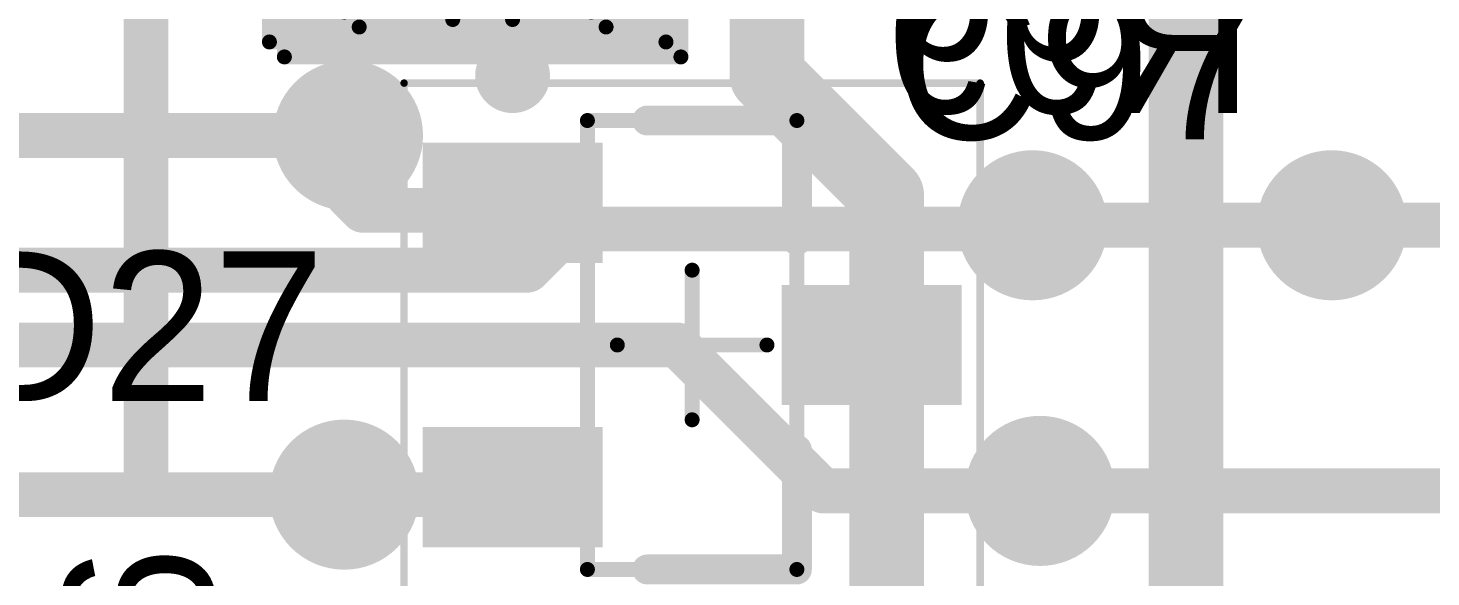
# Model space of a CAD drawing. Header units: millimetres. Extents: x 29 to 180, y 30 to 200.
# Drawn here: x 115.46 to 124.84, y 51.05 to 54.72 of the extents above; entities that cross this region are included whole.
import ezdxf

# ---------------------------------------------------------------- set-up
doc = ezdxf.new("R2010")
doc.units = ezdxf.units.MM
for name, color, linetype in [('BottomLayer', 5, 'Continuous'), ('BottomOverlay', 54, 'Continuous'), ('BottomPaste', 16, 'Continuous'), ('BottomSolder', 6, 'Continuous'), ('Mechanical13', 56, 'Continuous'), ('Mechanical15', 56, 'Continuous'), ('MultiLayer', 9, 'Continuous'), ('TopLayer', 1, 'Continuous'), ('TopOverlay', 2, 'Continuous'), ('TopPaste', 8, 'Continuous'), ('TopSolder', 216, 'Continuous'), ('ViaHoleLayer', 16, 'Continuous')]:
    doc.layers.add(name, color=color, linetype=linetype)

# ---------------------------------------------------------------- blocks, each defined once
blk = doc.blocks.new('SOT23_3_153')
at = {"layer": 'Mechanical13', "const_width": 0.0999998}
for points in [[(-0.7000011399999999, 1.49999954), (0.6999985999999999, 1.49999954)], [(-0.7000011399999999, -1.49999954), (-0.7000011399999999, 1.49999954)], [(0.6999985999999999, -1.49999954), (0.6999985999999999, 1.49999954)], [(-0.7000011399999999, -1.49999954), (0.6999985999999999, -1.49999954)]]:
    blk.add_lwpolyline(points, dxfattribs=at)
at = {"layer": 'Mechanical13', "const_width": 0.0499999}
for points in [[(-0.72499982, 1.49999954, 1), (-0.67500246, 1.49999954, 1)], [(-0.72499982, 1.49999954, 1), (-0.67500246, 1.49999954, 1)], [(0.67499992, 1.49999954, 1), (0.72499728, 1.49999954, 1)], [(0.67499992, 1.49999954, 1), (0.72499728, 1.49999954, 1)], [(-0.72499982, -1.49999954, 1), (-0.67500246, -1.49999954, 1)], [(-0.72499982, -1.49999954, 1), (-0.67500246, -1.49999954, 1)], [(0.67499992, -1.49999954, 1), (0.72499728, -1.49999954, 1)], [(0.67499992, -1.49999954, 1), (0.72499728, -1.49999954, 1)]]:
    blk.add_lwpolyline(points, format="xyb", close=True, dxfattribs=at)
at = {"layer": 'Mechanical15'}
for points, const_width in [([(-1.92499996, 1.75000158), (1.92499996, 1.75000158)], 0.0499999), ([(-1.92499996, -1.74999904), (-1.92499996, 1.75000158)], 0.0499999), ([(1.92499996, -1.74999904), (1.92499996, 1.75000158)], 0.0499999), ([(0, -0.499999), (0, 0.50000154)], 0.0999998), ([(-0.499999, 0), (0.499999, 0)], 0.0999998), ([(-1.92499996, -1.74999904), (1.92499996, -1.74999904)], 0.0499999)]:
    blk.add_lwpolyline(points, dxfattribs=dict(at, const_width=const_width))
for points, const_width in [([(-1.9374993, 1.75000158, 1), (-1.91250062, 1.75000158, 1)], 0.02499868), ([(-1.9374993, 1.75000158, 1), (-1.91250062, 1.75000158, 1)], 0.02499868), ([(1.91250062, 1.75000158, 1), (1.9374993, 1.75000158, 1)], 0.02499868), ([(1.91250062, 1.75000158, 1), (1.9374993, 1.75000158, 1)], 0.02499868), ([(-0.02499868, 0.50000154, 1), (0.02499868, 0.50000154, 1)], 0.0499999), ([(-0.52499768, 0, 1), (-0.47500032, 0, 1)], 0.0499999), ([(0.47500032, 0, 1), (0.52499768, 0, 1)], 0.0499999), ([(-0.02499868, -0.499999, 1), (0.02499868, -0.499999, 1)], 0.0499999), ([(-1.9374993, -1.74999904, 1), (-1.91250062, -1.74999904, 1)], 0.02499868), ([(-1.9374993, -1.74999904, 1), (-1.91250062, -1.74999904, 1)], 0.02499868), ([(1.91250062, -1.74999904, 1), (1.9374993, -1.74999904, 1)], 0.02499868), ([(1.91250062, -1.74999904, 1), (1.9374993, -1.74999904, 1)], 0.02499868)]:
    blk.add_lwpolyline(points, format="xyb", close=True, dxfattribs=dict(at, const_width=const_width))
at = {"layer": 'TopLayer'}
for points in [[(-0.7000011399999999, 0.6500012399999999), (-0.7000011399999999, 1.25000004), (-1.69999914, 0.6500012399999999), (-1.69999914, 1.25000004)], [(1.69999914, -0.2999994), (1.69999914, 0.2999994), (0.7000011399999999, -0.2999994), (0.7000011399999999, 0.2999994)], [(-0.7000011399999999, -1.2499975), (-0.7000011399999999, -0.6499986999999999), (-1.69999914, -1.2499975), (-1.69999914, -0.6499986999999999)]]:
    blk.add_solid(points, dxfattribs=at)
at = {"layer": 'TopOverlay'}
for points, const_width in [([(-1.07499912, 1.80000148, 1), (-1.32500116, 1.80000148, 1)], 0.2499995), ([(-1.3875004, 1.80000148, 1), (-1.26250192, 1.80000148, 1)], 0.12499848), ([(-1.13749836, 1.80000148, 1), (-1.01249988, 1.80000148, 1)], 0.12499848), ([(-0.3499993, 1.49999954, 1), (-0.2499995, 1.49999954, 1)], 0.0999998), ([(0.6499986999999999, 1.49999954, 1), (0.7499985, 1.49999954, 1)], 0.0999998), ([(0.6499986999999999, 1.49999954, 1), (0.7499985, 1.49999954, 1)], 0.0999998), ([(0.6499986999999999, 0.7000011399999999, 1), (0.7499985, 0.7000011399999999, 1)], 0.0999998), ([(0.6499986999999999, -0.6999985999999999, 1), (0.7499985, -0.6999985999999999, 1)], 0.0999998), ([(-0.3499993, -1.49999954, 1), (-0.2499995, -1.49999954, 1)], 0.0999998), ([(0.6499986999999999, -1.49999954, 1), (0.7499985, -1.49999954, 1)], 0.0999998), ([(0.6499986999999999, -1.49999954, 1), (0.7499985, -1.49999954, 1)], 0.0999998)]:
    blk.add_lwpolyline(points, format="xyb", close=True, dxfattribs=dict(at, const_width=const_width))
at = {"layer": 'TopOverlay', "const_width": 0.1999996}
for points in [[(-0.2999994, 1.49999954), (0.6999985999999999, 1.49999954)], [(0.6999985999999999, 0.7000011399999999), (0.6999985999999999, 1.49999954)], [(0.6999985999999999, -1.49999954), (0.6999985999999999, -0.6999985999999999)], [(-0.2999994, -1.49999954), (0.6999985999999999, -1.49999954)]]:
    blk.add_lwpolyline(points, dxfattribs=at)
at = {"layer": 'TopPaste'}
for points in [[(-0.7000011399999999, 0.6500012399999999), (-0.7000011399999999, 1.25000004), (-1.69999914, 0.6500012399999999), (-1.69999914, 1.25000004)], [(1.69999914, -0.2999994), (1.69999914, 0.2999994), (0.7000011399999999, -0.2999994), (0.7000011399999999, 0.2999994)], [(-0.7000011399999999, -1.2499975), (-0.7000011399999999, -0.6499986999999999), (-1.69999914, -1.2499975), (-1.69999914, -0.6499986999999999)]]:
    blk.add_solid(points, dxfattribs=at)
at = {"layer": 'TopSolder'}
for points in [[(-0.59840114, 0.54840124), (-0.59840114, 1.35160004), (-1.80159914, 0.54840124), (-1.80159914, 1.35160004)], [(1.80159914, -0.4015994), (1.80159914, 0.4015994), (0.59840114, -0.4015994), (0.59840114, 0.4015994)], [(-0.59840114, -1.3515975), (-0.59840114, -0.5483987), (-1.80159914, -1.3515975), (-1.80159914, -0.5483987)]]:
    blk.add_solid(points, dxfattribs=at)
blk = doc.blocks.new('SMD_R_0603_497')
at = {"layer": 'Mechanical13', "const_width": 0.0999998}
for points in [[(-0.8249996199999999, -0.47500032), (-0.8249996199999999, 0.47500032)], [(-0.8249996199999999, 0.47500032), (0.8249996199999999, 0.47500032)], [(0.8249996199999999, -0.47500032), (0.8249996199999999, 0.47500032)], [(-0.8249996199999999, -0.47500032), (0.8249996199999999, -0.47500032)]]:
    blk.add_lwpolyline(points, dxfattribs=at)
at = {"layer": 'Mechanical13', "const_width": 0.0499999}
for points in [[(-0.8499983, 0.47500032, 1), (-0.80000094, 0.47500032, 1)], [(-0.8499983, 0.47500032, 1), (-0.80000094, 0.47500032, 1)], [(0.80000094, 0.47500032, 1), (0.8499983, 0.47500032, 1)], [(0.80000094, 0.47500032, 1), (0.8499983, 0.47500032, 1)], [(-0.8499983, -0.47500032, 1), (-0.80000094, -0.47500032, 1)], [(-0.8499983, -0.47500032, 1), (-0.80000094, -0.47500032, 1)], [(0.80000094, -0.47500032, 1), (0.8499983, -0.47500032, 1)], [(0.80000094, -0.47500032, 1), (0.8499983, -0.47500032, 1)]]:
    blk.add_lwpolyline(points, format="xyb", close=True, dxfattribs=at)
at = {"layer": 'Mechanical15', "const_width": 0.0499999}
for points in [[(-1.32500116, -0.67499992), (-1.32500116, 0.67499992)], [(-1.32500116, 0.67499992), (1.32500116, 0.67499992)], [(1.32500116, -0.67499992), (1.32500116, 0.67499992)], [(-1.32500116, -0.67499992), (1.32500116, -0.67499992)]]:
    blk.add_lwpolyline(points, dxfattribs=at)
at = {"layer": 'Mechanical15', "const_width": 0.02499868}
for points in [[(-1.3375005, 0.67499992, 1), (-1.31250182, 0.67499992, 1)], [(-1.3375005, 0.67499992, 1), (-1.31250182, 0.67499992, 1)], [(1.31250182, 0.67499992, 1), (1.3375005, 0.67499992, 1)], [(1.31250182, 0.67499992, 1), (1.3375005, 0.67499992, 1)], [(-1.3375005, -0.67499992, 1), (-1.31250182, -0.67499992, 1)], [(-1.3375005, -0.67499992, 1), (-1.31250182, -0.67499992, 1)], [(1.31250182, -0.67499992, 1), (1.3375005, -0.67499992, 1)], [(1.31250182, -0.67499992, 1), (1.3375005, -0.67499992, 1)]]:
    blk.add_lwpolyline(points, format="xyb", close=True, dxfattribs=at)
at = {"layer": 'TopLayer'}
for points in [[(-0.37500052, -0.52500022), (-0.37500052, 0.52500022), (-1.17499892, -0.52500022), (-1.17499892, 0.52500022)], [(1.17499892, -0.52500022), (1.17499892, 0.52500022), (0.37500052, -0.52500022), (0.37500052, 0.52500022)]]:
    blk.add_solid(points, dxfattribs=at)
at = {"layer": 'TopOverlay', "const_width": 0.0999998}
for points in [[(-1.32500116, 0.67499992), (1.32500116, 0.67499992)], [(-1.32500116, -0.67499992), (-1.32500116, 0.67499992)], [(1.32500116, -0.67499992), (1.32500116, 0.67499992)], [(-0.1999996, 0.42500042), (-0.0999998, 0.42500042)], [(-0.0999998, 0.42500042), (0.0999998, 0.42500042)], [(0.0999998, 0.42500042), (0.1999996, 0.42500042)], [(-0.1999996, -0.42500042), (0.1999996, -0.42500042)], [(-1.32500116, -0.67499992), (1.32500116, -0.67499992)]]:
    blk.add_lwpolyline(points, dxfattribs=at)
at = {"layer": 'TopOverlay', "const_width": 0.0499999}
for points in [[(-1.34999984, 0.67499992, 1), (-1.30000248, 0.67499992, 1)], [(-1.34999984, 0.67499992, 1), (-1.30000248, 0.67499992, 1)], [(1.30000248, 0.67499992, 1), (1.34999984, 0.67499992, 1)], [(1.30000248, 0.67499992, 1), (1.34999984, 0.67499992, 1)], [(-0.22499828, 0.42500042, 1), (-0.17500092, 0.42500042, 1)], [(-0.12499848, 0.42500042, 1), (-0.07500111999999999, 0.42500042, 1)], [(-0.12499848, 0.42500042, 1), (-0.07500111999999999, 0.42500042, 1)], [(0.07500111999999999, 0.42500042, 1), (0.12499848, 0.42500042, 1)], [(0.07500111999999999, 0.42500042, 1), (0.12499848, 0.42500042, 1)], [(0.17500092, 0.42500042, 1), (0.22499828, 0.42500042, 1)], [(-0.22499828, -0.42500042, 1), (-0.17500092, -0.42500042, 1)], [(0.17500092, -0.42500042, 1), (0.22499828, -0.42500042, 1)], [(-1.34999984, -0.67499992, 1), (-1.30000248, -0.67499992, 1)], [(-1.34999984, -0.67499992, 1), (-1.30000248, -0.67499992, 1)], [(1.30000248, -0.67499992, 1), (1.34999984, -0.67499992, 1)], [(1.30000248, -0.67499992, 1), (1.34999984, -0.67499992, 1)]]:
    blk.add_lwpolyline(points, format="xyb", close=True, dxfattribs=at)
at = {"layer": 'TopPaste'}
for points in [[(-0.37500052, -0.52500022), (-0.37500052, 0.52500022), (-1.17499892, -0.52500022), (-1.17499892, 0.52500022)], [(1.17499892, -0.52500022), (1.17499892, 0.52500022), (0.37500052, -0.52500022), (0.37500052, 0.52500022)]]:
    blk.add_solid(points, dxfattribs=at)
at = {"layer": 'TopSolder'}
for points in [[(-0.27340052, -0.6266002199999999), (-0.27340052, 0.6266002199999999), (-1.27659892, -0.6266002199999999), (-1.27659892, 0.6266002199999999)], [(1.27659892, -0.6266002199999999), (1.27659892, 0.6266002199999999), (0.27340052, -0.6266002199999999), (0.27340052, 0.6266002199999999)]]:
    blk.add_solid(points, dxfattribs=at)
blk = doc.blocks.new('SMD_R_0603_B_498')
at = {"layer": 'BottomLayer'}
for points in [[(-1.17499892, 0.52500022), (-1.17499892, -0.52500022), (-0.37500052, 0.52500022), (-0.37500052, -0.52500022)], [(0.37500052, 0.52500022), (0.37500052, -0.52500022), (1.17499892, 0.52500022), (1.17499892, -0.52500022)]]:
    blk.add_solid(points, dxfattribs=at)
at = {"layer": 'BottomOverlay', "const_width": 0.0999998}
for points in [[(1.32500116, 0.67499992), (-1.32500116, 0.67499992)], [(-1.32500116, 0.67499992), (-1.32500116, -0.67499992)], [(1.32500116, 0.67499992), (1.32500116, -0.67499992)], [(0.1999996, 0.42500042), (-0.1999996, 0.42500042)], [(-0.0999998, -0.42500042), (-0.1999996, -0.42500042)], [(0.0999998, -0.42500042), (-0.0999998, -0.42500042)], [(0.1999996, -0.42500042), (0.0999998, -0.42500042)], [(1.32500116, -0.67499992), (-1.32500116, -0.67499992)]]:
    blk.add_lwpolyline(points, dxfattribs=at)
at = {"layer": 'BottomOverlay', "const_width": 0.0499999}
for points in [[(-1.34999984, 0.67499992, 1), (-1.30000248, 0.67499992, 1)], [(-1.34999984, 0.67499992, 1), (-1.30000248, 0.67499992, 1)], [(1.30000248, 0.67499992, 1), (1.34999984, 0.67499992, 1)], [(1.30000248, 0.67499992, 1), (1.34999984, 0.67499992, 1)], [(-0.22499828, 0.42500042, 1), (-0.17500092, 0.42500042, 1)], [(0.17500092, 0.42500042, 1), (0.22499828, 0.42500042, 1)], [(-0.22499828, -0.42500042, 1), (-0.17500092, -0.42500042, 1)], [(-0.12499848, -0.42500042, 1), (-0.07500111999999999, -0.42500042, 1)], [(-0.12499848, -0.42500042, 1), (-0.07500111999999999, -0.42500042, 1)], [(0.07500111999999999, -0.42500042, 1), (0.12499848, -0.42500042, 1)], [(0.07500111999999999, -0.42500042, 1), (0.12499848, -0.42500042, 1)], [(0.17500092, -0.42500042, 1), (0.22499828, -0.42500042, 1)], [(-1.34999984, -0.67499992, 1), (-1.30000248, -0.67499992, 1)], [(-1.34999984, -0.67499992, 1), (-1.30000248, -0.67499992, 1)], [(1.30000248, -0.67499992, 1), (1.34999984, -0.67499992, 1)], [(1.30000248, -0.67499992, 1), (1.34999984, -0.67499992, 1)]]:
    blk.add_lwpolyline(points, format="xyb", close=True, dxfattribs=at)
at = {"layer": 'BottomPaste'}
for points in [[(-1.17499892, 0.52500022), (-1.17499892, -0.52500022), (-0.37500052, 0.52500022), (-0.37500052, -0.52500022)], [(0.37500052, 0.52500022), (0.37500052, -0.52500022), (1.17499892, 0.52500022), (1.17499892, -0.52500022)]]:
    blk.add_solid(points, dxfattribs=at)
at = {"layer": 'BottomSolder'}
for points in [[(-1.27659892, 0.6266002199999999), (-1.27659892, -0.6266002199999999), (-0.27340052, 0.6266002199999999), (-0.27340052, -0.6266002199999999)], [(0.27340052, 0.6266002199999999), (0.27340052, -0.6266002199999999), (1.27659892, 0.6266002199999999), (1.27659892, -0.6266002199999999)]]:
    blk.add_solid(points, dxfattribs=at)
at = {"layer": 'Mechanical13', "const_width": 0.0999998}
for points in [[(-0.8249996199999999, 0.47500032), (-0.8249996199999999, -0.47500032)], [(0.8249996199999999, 0.47500032), (-0.8249996199999999, 0.47500032)], [(0.8249996199999999, 0.47500032), (0.8249996199999999, -0.47500032)], [(0.8249996199999999, -0.47500032), (-0.8249996199999999, -0.47500032)]]:
    blk.add_lwpolyline(points, dxfattribs=at)
at = {"layer": 'Mechanical13', "const_width": 0.0499999}
for points in [[(-0.8499983, 0.47500032, 1), (-0.80000094, 0.47500032, 1)], [(-0.8499983, 0.47500032, 1), (-0.80000094, 0.47500032, 1)], [(0.80000094, 0.47500032, 1), (0.8499983, 0.47500032, 1)], [(0.80000094, 0.47500032, 1), (0.8499983, 0.47500032, 1)], [(-0.8499983, -0.47500032, 1), (-0.80000094, -0.47500032, 1)], [(-0.8499983, -0.47500032, 1), (-0.80000094, -0.47500032, 1)], [(0.80000094, -0.47500032, 1), (0.8499983, -0.47500032, 1)], [(0.80000094, -0.47500032, 1), (0.8499983, -0.47500032, 1)]]:
    blk.add_lwpolyline(points, format="xyb", close=True, dxfattribs=at)
at = {"layer": 'Mechanical15', "const_width": 0.0499999}
for points in [[(-1.32500116, 0.67499992), (-1.32500116, -0.67499992)], [(1.32500116, 0.67499992), (-1.32500116, 0.67499992)], [(1.32500116, 0.67499992), (1.32500116, -0.67499992)], [(1.32500116, -0.67499992), (-1.32500116, -0.67499992)]]:
    blk.add_lwpolyline(points, dxfattribs=at)
at = {"layer": 'Mechanical15', "const_width": 0.02499868}
for points in [[(-1.3375005, 0.67499992, 1), (-1.31250182, 0.67499992, 1)], [(-1.3375005, 0.67499992, 1), (-1.31250182, 0.67499992, 1)], [(1.31250182, 0.67499992, 1), (1.3375005, 0.67499992, 1)], [(1.31250182, 0.67499992, 1), (1.3375005, 0.67499992, 1)], [(-1.3375005, -0.67499992, 1), (-1.31250182, -0.67499992, 1)], [(-1.3375005, -0.67499992, 1), (-1.31250182, -0.67499992, 1)], [(1.31250182, -0.67499992, 1), (1.3375005, -0.67499992, 1)], [(1.31250182, -0.67499992, 1), (1.3375005, -0.67499992, 1)]]:
    blk.add_lwpolyline(points, format="xyb", close=True, dxfattribs=at)

msp = doc.modelspace()

# ---------------------------------------------------------------- linework, layer by layer
at = {"layer": 'BottomLayer'}
for points, const_width in [([(123.20000252, 49.42500148), (123.20000252, 55.9000025)], 0.499999), ([(112.70000066, 54.00000121999999), (117.60000102, 54.00000121999999)], 0.2999994), ([(122.17500076, 53.40000242), (122.19999944, 53.37500374)], 0.2999994), ([(124.17500184, 53.40000242), (128.70000168, 53.40000242)], 0.2999994), ([(118.80000116, 53.10000048), (119.07500442, 53.37500374)], 0.2999994), ([(119.07500442, 53.37500374), (122.19999944, 53.37500374)], 0.2999994), ([(122.19999944, 53.37500374), (122.27500056, 53.37500374)], 0.2999994), ([(113.09999986, 53.10000048), (118.80000116, 53.10000048)], 0.2999994), ([(113.6000014, 52.60000148), (119.8000017, 52.60000148)], 0.2999994), ([(119.8000017, 52.60000148), (120.77500102, 51.62500215999999)], 0.2999994), ([(120.77500102, 51.62500215999999), (122.22500066, 51.62500215999999)], 0.2999994)]:
    msp.add_lwpolyline(points, dxfattribs=dict(at, const_width=const_width))
for points, const_width in [([(117.40000142, 54.00000121999999, 1), (117.80000062, 54.00000121999999, 1)], 0.3999992), ([(117.52500244, 54.00000121999999, 1), (117.6749996, 54.00000121999999, 1)], 0.1499997), ([(121.97500116, 53.40000242, 1), (122.37500036, 53.40000242, 1)], 0.3999992), ([(123.97500224, 53.40000242, 1), (124.37500144, 53.40000242, 1)], 0.3999992), ([(122.10000218, 53.40000242, 1), (122.24999934, 53.40000242, 1)], 0.1499997), ([(124.10000326, 53.40000242, 1), (124.25000042, 53.40000242, 1)], 0.1499997), ([(119.00000584, 53.37500374, 1), (119.150003, 53.37500374, 1)], 0.1499997), ([(119.00000584, 53.37500374, 1), (119.150003, 53.37500374, 1)], 0.1499997), ([(122.12500086, 53.37500374, 1), (122.27499802, 53.37500374, 1)], 0.1499997), ([(122.12500086, 53.37500374, 1), (122.27499802, 53.37500374, 1)], 0.1499997), ([(122.12500086, 53.37500374, 1), (122.27499802, 53.37500374, 1)], 0.1499997), ([(122.20000198, 53.37500374, 1), (122.34999914, 53.37500374, 1)], 0.1499997), ([(118.72500258, 53.10000048, 1), (118.87499974, 53.10000048, 1)], 0.1499997), ([(118.72500258, 53.10000048, 1), (118.87499974, 53.10000048, 1)], 0.1499997), ([(119.72500312, 52.60000148, 1), (119.87500028, 52.60000148, 1)], 0.1499997), ([(119.72500312, 52.60000148, 1), (119.87500028, 52.60000148, 1)], 0.1499997), ([(117.37500274, 51.60000348, 1), (117.77500194, 51.60000348, 1)], 0.3999992), ([(122.02500106, 51.62500215999999, 1), (122.42500026, 51.62500215999999, 1)], 0.3999992), ([(120.70000244, 51.62500215999999, 1), (120.8499996, 51.62500215999999, 1)], 0.1499997), ([(120.70000244, 51.62500215999999, 1), (120.8499996, 51.62500215999999, 1)], 0.1499997), ([(122.15000208, 51.62500215999999, 1), (122.29999924, 51.62500215999999, 1)], 0.1499997)]:
    msp.add_lwpolyline(points, format="xyb", close=True, dxfattribs=dict(at, const_width=const_width))
at = {"layer": 'BottomSolder', "const_width": 0.5015992}
for points in [[(117.34920142, 54.00000121999999, 1), (117.85080062, 54.00000121999999, 1)], [(121.92420116, 53.40000242, 1), (122.42580036, 53.40000242, 1)], [(123.92420224, 53.40000242, 1), (124.42580144, 53.40000242, 1)], [(117.32420274, 51.60000348, 1), (117.82580194, 51.60000348, 1)], [(121.97420106, 51.62500215999999, 1), (122.47580026, 51.62500215999999, 1)]]:
    msp.add_lwpolyline(points, format="xyb", close=True, dxfattribs=at)
at = {"layer": 'MultiLayer', "const_width": 0.3999992}
for points in [[(117.40000142, 54.00000121999999, 1), (117.80000062, 54.00000121999999, 1)], [(121.97500116, 53.40000242, 1), (122.37500036, 53.40000242, 1)], [(123.97500224, 53.40000242, 1), (124.37500144, 53.40000242, 1)], [(117.37500274, 51.60000348, 1), (117.77500194, 51.60000348, 1)], [(122.02500106, 51.62500215999999, 1), (122.42500026, 51.62500215999999, 1)]]:
    msp.add_lwpolyline(points, format="xyb", close=True, dxfattribs=at)
at = {"layer": 'TopLayer'}
for points, const_width in [([(116.25000118, 51.60000348), (116.25000118, 56.47500515999999)], 0.2999994), ([(117.60000102, 54.00000121999999), (117.60000102, 55.47500208)], 0.2999994), ([(120.4000005, 54.4000055), (120.4000005, 55.2000039)], 0.499999), ([(120.4000005, 54.4000055), (121.20000144, 53.60000456)], 0.499999), ([(117.60000102, 53.60000202), (117.60000102, 54.00000121999999)], 0.2999994), ([(121.20000144, 52.80000362), (121.20000144, 53.60000456)], 0.499999), ([(117.60000102, 53.60000202), (117.70000082, 53.50000222)], 0.2999994), ([(118.54999912, 53.50000222), (118.70000136, 53.65000446)], 0.2999994), ([(117.70000082, 53.50000222), (118.54999912, 53.50000222)], 0.2999994), ([(118.54999912, 53.50000222), (118.65000146, 53.50000222)], 0.2999994), ([(118.65000146, 53.50000222), (118.70000136, 53.55000211999999)], 0.2999994), ([(122.17500076, 53.40000242), (124.17500184, 53.40000242)], 0.2999994), ([(121.10000164, 52.70000382), (121.20000144, 52.80000362)], 0.499999), ([(121.20000144, 50.55000304), (121.20000144, 52.70000382)], 0.499999), ([(122.1750033, 51.62500215999999), (122.22500066, 51.62500215999999)], 0.2999994), ([(122.1750033, 51.62500215999999), (122.22500066, 51.57500479999999)], 0.2999994), ([(122.22500066, 51.57500479999999), (122.22500066, 51.62500215999999)], 0.2999994), ([(122.22500066, 51.62500215999999), (127.89600024, 51.62500215999999)], 0.2999994), ([(110.80000192, 51.60000093999999), (117.5749998, 51.60000093999999)], 0.2999994), ([(117.5749998, 51.60000093999999), (117.57500234, 51.60000348)], 0.2999994), ([(117.57500234, 51.60000348), (118.80000116, 51.60000348)], 0.2999994)]:
    msp.add_lwpolyline(points, dxfattribs=dict(at, const_width=const_width))
for points, const_width in [([(120.27500202, 54.4000055, 1), (120.52499898, 54.4000055, 1)], 0.2499995), ([(120.27500202, 54.4000055, 1), (120.52499898, 54.4000055, 1)], 0.2499995), ([(117.40000142, 54.00000121999999, 1), (117.80000062, 54.00000121999999, 1)], 0.3999992), ([(117.52500244, 54.00000121999999, 1), (117.6749996, 54.00000121999999, 1)], 0.1499997), ([(117.52500244, 54.00000121999999, 1), (117.6749996, 54.00000121999999, 1)], 0.1499997), ([(121.07500296, 53.60000456, 1), (121.32499992, 53.60000456, 1)], 0.2499995), ([(121.07500296, 53.60000456, 1), (121.32499992, 53.60000456, 1)], 0.2499995), ([(117.52500244, 53.60000202, 1), (117.6749996, 53.60000202, 1)], 0.1499997), ([(117.52500244, 53.60000202, 1), (117.6749996, 53.60000202, 1)], 0.1499997), ([(118.62500278, 53.65000446, 1), (118.77499994, 53.65000446, 1)], 0.1499997), ([(121.97500116, 53.40000242, 1), (122.37500036, 53.40000242, 1)], 0.3999992), ([(123.97500224, 53.40000242, 1), (124.37500144, 53.40000242, 1)], 0.3999992), ([(117.62500224, 53.50000222, 1), (117.7749994, 53.50000222, 1)], 0.1499997), ([(117.62500224, 53.50000222, 1), (117.7749994, 53.50000222, 1)], 0.1499997), ([(118.47500054, 53.50000222, 1), (118.6249977, 53.50000222, 1)], 0.1499997), ([(118.47500054, 53.50000222, 1), (118.6249977, 53.50000222, 1)], 0.1499997), ([(118.47500054, 53.50000222, 1), (118.6249977, 53.50000222, 1)], 0.1499997), ([(118.57500288, 53.50000222, 1), (118.72500004, 53.50000222, 1)], 0.1499997), ([(118.57500288, 53.50000222, 1), (118.72500004, 53.50000222, 1)], 0.1499997), ([(118.62500278, 53.55000211999999, 1), (118.77499994, 53.55000211999999, 1)], 0.1499997), ([(122.10000218, 53.40000242, 1), (122.24999934, 53.40000242, 1)], 0.1499997), ([(124.10000326, 53.40000242, 1), (124.25000042, 53.40000242, 1)], 0.1499997), ([(121.07500296, 52.80000362, 1), (121.32499992, 52.80000362, 1)], 0.2499995), ([(121.07500296, 52.80000362, 1), (121.32499992, 52.80000362, 1)], 0.2499995), ([(120.97500316, 52.70000382, 1), (121.22500012, 52.70000382, 1)], 0.2499995), ([(121.07500296, 52.70000382, 1), (121.32499992, 52.70000382, 1)], 0.2499995), ([(117.37500274, 51.60000348, 1), (117.77500194, 51.60000348, 1)], 0.3999992), ([(122.02500106, 51.62500215999999, 1), (122.42500026, 51.62500215999999, 1)], 0.3999992), ([(122.10000472, 51.62500215999999, 1), (122.25000188, 51.62500215999999, 1)], 0.1499997), ([(122.10000472, 51.62500215999999, 1), (122.25000188, 51.62500215999999, 1)], 0.1499997), ([(122.15000208, 51.62500215999999, 1), (122.29999924, 51.62500215999999, 1)], 0.1499997), ([(122.15000208, 51.62500215999999, 1), (122.29999924, 51.62500215999999, 1)], 0.1499997), ([(122.15000208, 51.62500215999999, 1), (122.29999924, 51.62500215999999, 1)], 0.1499997), ([(116.1750026, 51.60000348, 1), (116.32499976, 51.60000348, 1)], 0.1499997), ([(117.50000122, 51.60000093999999, 1), (117.64999838, 51.60000093999999, 1)], 0.1499997), ([(117.50000122, 51.60000093999999, 1), (117.64999838, 51.60000093999999, 1)], 0.1499997), ([(117.50000376, 51.60000348, 1), (117.65000092, 51.60000348, 1)], 0.1499997), ([(117.50000376, 51.60000348, 1), (117.65000092, 51.60000348, 1)], 0.1499997), ([(118.72500258, 51.60000348, 1), (118.87499974, 51.60000348, 1)], 0.1499997), ([(122.15000208, 51.57500479999999, 1), (122.29999924, 51.57500479999999, 1)], 0.1499997), ([(122.15000208, 51.57500479999999, 1), (122.29999924, 51.57500479999999, 1)], 0.1499997)]:
    msp.add_lwpolyline(points, format="xyb", close=True, dxfattribs=dict(at, const_width=const_width))
at = {"layer": 'TopSolder', "const_width": 0.5015992}
for points in [[(117.34920142, 54.00000121999999, 1), (117.85080062, 54.00000121999999, 1)], [(121.92420116, 53.40000242, 1), (122.42580036, 53.40000242, 1)], [(123.92420224, 53.40000242, 1), (124.42580144, 53.40000242, 1)], [(117.32420274, 51.60000348, 1), (117.82580194, 51.60000348, 1)], [(121.97420106, 51.62500215999999, 1), (122.47580026, 51.62500215999999, 1)]]:
    msp.add_lwpolyline(points, format="xyb", close=True, dxfattribs=at)
at = {"layer": 'ViaHoleLayer', "const_width": 0.2499995}
for points in [[(117.47500254, 54.00000121999999, 1), (117.7249995, 54.00000121999999, 1)], [(122.05000228, 53.40000242, 1), (122.29999924, 53.40000242, 1)], [(124.05000336, 53.40000242, 1), (124.30000032, 53.40000242, 1)], [(117.45000386, 51.60000348, 1), (117.70000082, 51.60000348, 1)], [(122.10000218, 51.62500215999999, 1), (122.34999914, 51.62500215999999, 1)]]:
    msp.add_lwpolyline(points, format="xyb", close=True, dxfattribs=at)

# ---------------------------------------------------------------- block references
for name, p, rotation in [('SMD_R_0603_497', (118.40000196, 55.3000037), 360), ('SMD_R_0603_B_498', (118.50000176, 55.2000039), 180)]:
    msp.add_blockref(name, p, dxfattribs=dict(rotation=rotation))
msp.add_blockref('SOT23_3_153', (119.9000015, 52.60000148))

# ---------------------------------------------------------------- texts
at = {"layer": 'BottomOverlay', "text_generation_flag": 2}
msp.add_text('R99', height=1.00000054, dxfattribs=at).set_placement((123.65000162, 54.15000092))
at = {"layer": 'TopOverlay'}
for s, p in [('C97', (121.25000134, 53.97500254)), ('VD27', (114.1000004, 52.22500096))]:
    msp.add_text(s, height=1.00000054, dxfattribs=at).set_placement(p)
msp.add_text('R86', height=1.00000054, rotation=90, dxfattribs=at).set_placement((116.70000028, 48.80000146))

doc.saveas('drawing.dxf')
